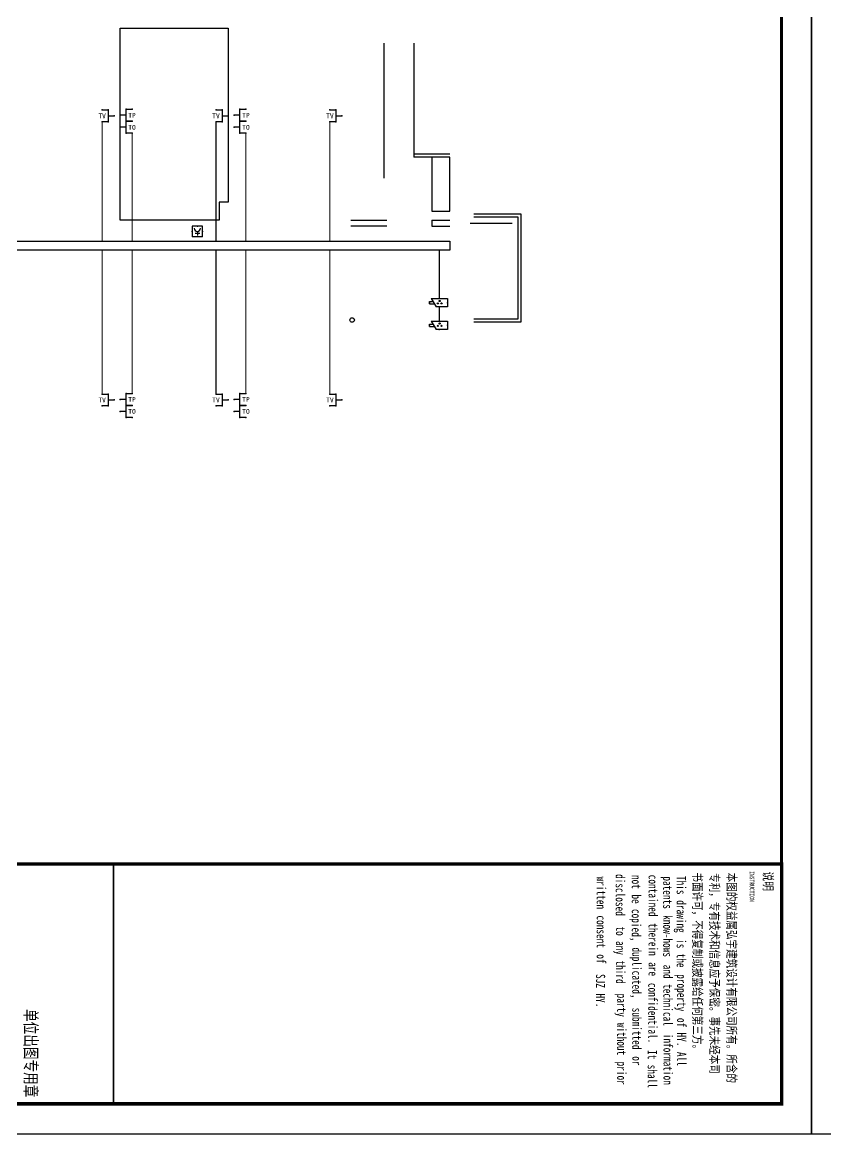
# Model space of a CAD drawing. Extents: x 552102 to 973302, y -80747 to 40012826.
# Drawn here: x 644574 to 671374, y 31122 to 68212 of the extents above; entities that cross this region are included whole.
import ezdxf
from ezdxf.enums import TextEntityAlignment as Align

# ---------------------------------------------------------------- set-up
doc = ezdxf.new("R2010")
doc.units = 0
doc.header["$LTSCALE"] = 1000
doc.header["$MEASUREMENT"] = 0
for name, color, linetype in [('CABLETRAY', 4, 'Continuous'), ('EQUIP-安防', 3, 'Continuous'), ('EQUIP-消防', 3, 'Continuous'), ('EQUIP-通讯', 3, 'Continuous'), ('GROUND', 2, 'Continuous'), ('LVTRY', 6, 'Continuous'), ('PUB_TITLE', 7, 'Continuous'), ('TK', 126, 'Continuous'), ('TP+TO', 3, 'TG_TP+TO'), ('WIRE-照明', 1, 'Continuous'), ('WIRE-电视', 4, 'TG_TV')]:
    doc.layers.add(name, color=color, linetype=linetype)
doc.styles.add('-宋体', font='', dxfattribs={"width": 0.8})
doc.styles.add('_TEL_DIM', font='simhei.ttf', dxfattribs={"width": 0.8, "height": 3.5})
doc.styles.get("Standard").update_dxf_attribs({"font": 'gbenor.shx', "bigfont": 'gbcbig.shx'})
doc.styles.add('TG_LINETYPE', font='SIMPLEX', dxfattribs={"width": 0.8, "height": 3, "bigfont": 'HZTXT'})
doc.styles.get('-宋体').set_extended_font_data('SimSun')
doc.linetypes.add('TG_TP+TO', pattern='A,1,-1.6,["TP+TO",TG_LINETYPE,S=0.1,R=0,X=-1.6,Y=-0.15],0', length=2.6)
doc.linetypes.add('TG_TV', pattern='A,2,-0.76,["TV",TG_LINETYPE,S=0.1,R=0,X=-0.6,Y=-0.15],0', length=2.8)

# ---------------------------------------------------------------- blocks, each defined once
blk = doc.blocks.new('$equip$00001802')
for p, q in [((-0.5, 0.499), (-0.5, 0.999)), ((0.5, 0.999), (0.5, 0.499)), ((0.5, 0.499), (-0.5, 0.499)), ((0, 0.5), (0, 0))]:
    blk.add_line(p, q)
for p in [(-0.5, 0.999), (0.5, 0.999), (-0.5, 0.499), (0, 0), (0.5, 0.499)]:
    blk.add_point(p)
at = {"color": 7, "style": '_TEL_DIM'}
blk.add_attdef('$TEXT$', text='', height=0.4, dxfattribs=at).set_placement((0, 0.999), align=Align.MIDDLE_CENTER)
at = {"color": 7, "style": '_TEL_DIM', "flags": 1}
blk.add_attdef('A', text='', height=0.00002, dxfattribs=at).set_placement((0, 0), align=Align.MIDDLE_CENTER)
blk = doc.blocks.new('$equip$00001847')
for p, q in [((-0.5, 0.499), (-0.5, 0.999)), ((0.5, 0.999), (0.5, 0.499)), ((0.5, 0.499), (-0.5, 0.499)), ((0, 0.5), (0, 0))]:
    blk.add_line(p, q)
for p in [(-0.5, 0.999), (0.5, 0.999), (-0.5, 0.499), (0, 0), (0.5, 0.499)]:
    blk.add_point(p)
at = {"color": 7, "style": '_TEL_DIM'}
blk.add_attdef('$TEXT$', text='', height=0.4, dxfattribs=at).set_placement((0, 0.999), align=Align.MIDDLE_CENTER)
at = {"color": 7, "style": '_TEL_DIM', "flags": 1}
blk.add_attdef('A', text='', height=0.00002, dxfattribs=at).set_placement((0, 0), align=Align.MIDDLE_CENTER)
blk = doc.blocks.new('$equip$00001867')
for p, q in [((-0.5, 0.499), (-0.5, 0.999)), ((0.5, 0.999), (0.5, 0.499)), ((0.5, 0.499), (-0.5, 0.499)), ((0, 0.5), (0, 0))]:
    blk.add_line(p, q)
for p in [(-0.5, 0.999), (0.5, 0.999), (-0.5, 0.499), (0, 0), (0.5, 0.499)]:
    blk.add_point(p)
at = {"color": 7, "style": '_TEL_DIM'}
blk.add_attdef('$TEXT$', text='', height=0.4, dxfattribs=at).set_placement((0, 0.999), align=Align.MIDDLE_CENTER)
at = {"color": 7, "style": '_TEL_DIM', "flags": 1}
blk.add_attdef('A', text='', height=0.00002, dxfattribs=at).set_placement((0, 0), align=Align.MIDDLE_CENTER)
blk = doc.blocks.new('$equip$00002965')
for p, q in [((-0.75, -0.1), (-0.75, 0.1)), ((-0.75, 0.1), (-0.457, 0.1)), ((-0.6, 0.35), (0.75, 0.35)), ((-0.6, 0.35), (-0.2, -0.35)), ((0.75, 0.35), (0.75, -0.35)), ((-0.75, -0.1), (-0.343, -0.1)), ((0.75, -0.35), (-0.2, -0.35))]:
    blk.add_line(p, q)
at = {"const_width": 0.04}
blk.add_lwpolyline([(-0.75, 0.1), (-0.75, -0.1), (-0.343, -0.1), (-0.2, -0.35), (0.75, -0.35), (0.75, 0.35), (-0.6, 0.35), (-0.457, 0.1), (-0.75, 0.1), (-0.75, -0.1)], dxfattribs=at)
for centre in [(0.1, 0.15), (-0.05, -0.05), (0.25, -0.05)]:
    blk.add_circle(centre, 0.05)
for p in [(-0.75, 0), (0.075, 0.35), (0.075, -0.35), (0.75, 0)]:
    blk.add_point(p)
for points in [[(0.057, 0.175), (0.143, 0.175), (0.05, 0.15), (0.15, 0.15)], [(0.057, 0.125), (0.143, 0.125), (0.05, 0.15), (0.15, 0.15)], [(0.075, 0.193), (0.125, 0.193), (0.057, 0.175), (0.143, 0.175)], [(0.075, 0.107), (0.125, 0.107), (0.057, 0.125), (0.143, 0.125)], [(0.1, 0.2), (0.1, 0.2), (0.075, 0.193), (0.125, 0.193)], [(0.1, 0.1), (0.1, 0.1), (0.075, 0.107), (0.125, 0.107)], [(-0.093, -0.025), (-0.007, -0.025), (-0.1, -0.05), (0, -0.05)], [(-0.093, -0.075), (-0.007, -0.075), (-0.1, -0.05), (0, -0.05)], [(-0.075, -0.007), (-0.025, -0.007), (-0.093, -0.025), (-0.007, -0.025)], [(-0.075, -0.093), (-0.025, -0.093), (-0.093, -0.075), (-0.007, -0.075)], [(-0.05, 0), (-0.05, 0), (-0.075, -0.007), (-0.025, -0.007)], [(-0.05, -0.1), (-0.05, -0.1), (-0.075, -0.093), (-0.025, -0.093)], [(0.207, -0.025), (0.293, -0.025), (0.2, -0.05), (0.3, -0.05)], [(0.207, -0.075), (0.293, -0.075), (0.2, -0.05), (0.3, -0.05)], [(0.225, -0.007), (0.275, -0.007), (0.207, -0.025), (0.293, -0.025)], [(0.225, -0.093), (0.275, -0.093), (0.207, -0.075), (0.293, -0.075)], [(0.25, 0), (0.25, 0), (0.225, -0.007), (0.275, -0.007)], [(0.25, -0.1), (0.25, -0.1), (0.225, -0.093), (0.275, -0.093)]]:
    blk.add_solid(points)
at = {"color": 7, "style": '_TEL_DIM', "flags": 1}
for tag in ['A', 'REMARK']:
    blk.add_attdef(tag, text='', height=0.00002, dxfattribs=at).set_placement((0, 0), align=Align.MIDDLE_CENTER)
blk = doc.blocks.new('电气图框')
at = {"layer": 'TK'}
for p, q in [((375932, 251356), (375932, 298415)), ((383932, 286473), (375932, 286473)), ((375932, 286473), (383932, 286473))]:
    blk.add_line(p, q, dxfattribs=at)
at = {"layer": 'TK', "const_width": 118}
blk.add_lwpolyline([(375932, 308756), (383932, 308756), (383932, 251356), (375932, 251356)], close=True, dxfattribs=at)
at = {"layer": 'TK', "const_width": 40}
blk.add_lwpolyline([(375932, 286473), (383932, 286473)], dxfattribs=at)
at = {"layer": 'TK', "color": 9, "style": '-宋体', "width": 0.75}
blk.add_text('说明', height=312.7, dxfattribs=at).set_placement((376180, 308150))
at = {"layer": 'TK', "style": '-宋体', "width": 0.75}
for s, height, p in [('INSTRUCTION', 151.95, (376169, 307690)), ('本图的权益属弘宇建筑设计有限公司所有。所含的', 303.8, (376220, 306938)), ('专利，专有技术和信息应予保密。事先未经本司', 303.8, (376236, 306368)), ('书面许可，不得复制或披露给任何第三方。', 303.8, (376212, 305800)), ('This', 303.8, (376329, 305256)), ('drawing', 303.8, (377139, 305256)), ('is', 303.8, (378436, 305256)), ('the', 303.8, (378922, 305256)), ('property', 303.8, (379609, 305267)), ('of', 303.8, (381068, 305267)), ('HY.', 303.8, (381554, 305267)), ('All', 303.8, (382202, 305267)), ('patents', 303.8, (376343, 304804)), ('know-hows', 303.8, (377639, 304804)), ('and', 303.8, (379290, 304809)), ('technical', 303.8, (379938, 304809)), ('information', 303.8, (381596, 304815)), ('contained', 303.8, (376289, 304318)), ('therein', 303.8, (377909, 304318)), ('are', 303.8, (379206, 304318)), ('confidential.', 303.8, (379899, 304306)), ('It', 303.8, (382141, 304289)), ('shall', 303.8, (382627, 304289)), ('not', 303.8, (376297, 303758)), ('be', 303.8, (376946, 303758)), ('copied,', 303.8, (377432, 303758)), ('duplicated,', 303.8, (378716, 303772)), ('submitted', 303.8, (380726, 303774)), ('or', 303.8, (382347, 303774)), ('disclosed', 303.8, (376267, 303220)), ('to', 303.8, (378015, 303232)), ('any', 303.8, (378501, 303232)), ('third', 303.8, (379149, 303232)), ('party', 303.8, (380257, 303269)), ('without', 303.8, (381229, 303269)), ('prior', 303.8, (382525, 303269)), ('written', 303.8, (376352, 302587)), ('consent', 303.8, (377648, 302587)), ('of', 303.8, (378944, 302587)), ('SJZ', 303.8, (379603, 302565)), ('HY.', 303.8, (380251, 302565)), ('单位出图专用章', 411.8, (380770, 283512))]:
    blk.add_text(s, height=height, dxfattribs=at).set_placement(p)
blk = doc.blocks.new('$equip$00002656')
for p, q in [((-0.5, 1), (-0.5, 0)), ((0.5, 1), (-0.5, 1)), ((-0.5, 0), (0.5, 0)), ((-0.22, 0.33), (0.22, 0.33)), ((0, 0.5), (0, 0.15)), ((0.5, 0), (0.5, 1))]:
    blk.add_line(p, q)
at = {"const_width": 0.0571}
blk.add_lwpolyline([(-0.5, 1), (0.5, 1), (0.5, 0), (-0.5, 0), (-0.5, 1), (0.5, 1)], dxfattribs=at)
blk.add_arc((0, 0.8), 0.3, 180, 0)
for p in [(-0.5, 0.5), (0, 1), (0, 0), (0.5, 0.5)]:
    blk.add_point(p)
at = {"color": 7, "flags": 1}
for tag, height, p in [('A', 0.00002, (0, 0)), ('B', 0.4, (0.76, 0.29))]:
    blk.add_attdef(tag, text='', height=height, dxfattribs=at).set_placement(p, align=Align.MIDDLE_CENTER)

msp = doc.modelspace()

# ---------------------------------------------------------------- linework, layer by layer
for p, q in [((656637, 67512), (656637, 63012)), ((656637, 67512), (656637, 63012)), ((657637, 67512), (657637, 63712)), ((658837, 63812), (657637, 63812)), ((658837, 63712), (657637, 63712)), ((658237, 61612), (658837, 61612)), ((658237, 61612), (658237, 61412)), ((658237, 61412), (658837, 61412))]:
    msp.add_line(p, q)
msp.add_lwpolyline([(651137, 61612), (647837, 61612), (647837, 68012), (651437, 68012), (651437, 62212), (651137, 62212)], close=True)
for points in [[(655537, 61612), (656737, 61612)], [(655537, 61612), (656737, 61612)], [(656737, 61412), (655537, 61412)], [(656737, 61412), (655537, 61412)]]:
    msp.add_lwpolyline(points)
at = {"color": 2}
for points in [[(659637, 58212), (661217, 58212), (661217, 61812), (659637, 61812)], [(659637, 58312), (661117, 58312), (661117, 61712), (659637, 61712)]]:
    msp.add_lwpolyline(points, dxfattribs=at)
at = {"color": 5}
msp.add_circle((655576, 58276), 75, dxfattribs=at)
msp.add_circle((655576, 58276), 75, dxfattribs=at)
at = {"layer": 'CABLETRAY'}
for p, q in [((627927, 60912), (658837, 60912)), ((658837, 60912), (658837, 60612)), ((658837, 60612), (627927, 60612))]:
    msp.add_line(p, q, dxfattribs=at)
at = {"layer": 'GROUND'}
msp.add_line((659517, 61512), (660917, 61512), dxfattribs=at)
at = {"layer": 'LVTRY'}
msp.add_lwpolyline([(658837, 61912), (658837, 63712), (658237, 63712), (658237, 61912)], close=True, dxfattribs=at)
at = {"layer": 'PUB_TITLE', "color": 1}
for points in [[(611502, 31122), (670902, 31122), (670902, 115222), (611502, 115222)], [(670902, 31122), (730302, 31122), (730302, 115222), (670902, 115222)]]:
    msp.add_lwpolyline(points, close=True, dxfattribs=at)
at = {"layer": 'PUB_TITLE', "color": 1, "const_width": 100}
msp.add_lwpolyline([(612502, 32122), (669902, 32122), (669902, 112722), (612502, 112722)], close=True, dxfattribs=at)
at = {"layer": 'TP+TO', "linetype": 'TG_TP+TO', "const_width": 35}
for points in [[(648236, 60912), (648236, 64506)], [(652036, 60912), (652036, 64506)], [(648236, 55826), (648236, 60612)], [(652036, 55826), (652036, 60612)]]:
    msp.add_lwpolyline(points, dxfattribs=at)
at = {"layer": 'WIRE-照明', "linetype": 'Continuous', "const_width": 35}
for points in [[(658485, 58991), (658485, 60612)], [(658485, 58240), (658485, 58711)]]:
    msp.add_lwpolyline(points, dxfattribs=at)
at = {"layer": 'WIRE-电视', "linetype": 'TG_TV', "const_width": 35}
for points in [[(647237, 60912), (647237, 64887)], [(651037, 60912), (651037, 64887)], [(654837, 60912), (654837, 64887)], [(647237, 55807), (647237, 60612)], [(651037, 55807), (651037, 60612)], [(654837, 55807), (654837, 60612)]]:
    msp.add_lwpolyline(points, dxfattribs=at)

# ---------------------------------------------------------------- block references
at = {"rotation": 270}
msp.add_blockref('电气图框', (361147, 416055), dxfattribs=at)
at = {"layer": 'EQUIP-安防', "xscale": 400, "yscale": 400, "zscale": 400}
for p in [(658455, 58851), (658455, 58100)]:
    msp.add_blockref('$equip$00002965', p, dxfattribs=at)
at = {"layer": 'EQUIP-消防', "xscale": 350, "yscale": 350, "zscale": 350}
msp.add_blockref('$equip$00002656', (650415, 61058), dxfattribs=at)
at = {"layer": 'EQUIP-通讯'}
ref = msp.add_blockref('$equip$00001802', (647637, 65087), dxfattribs=dict(at, xscale=400, yscale=400, zscale=400, rotation=89.99999995251822))
ref.add_attrib('$TEXT$', 'TV', dxfattribs={"layer": '0', "color": 7, "height": 160, "style": '_TEL_DIM'}).set_placement((647237, 65087), align=Align.MIDDLE_CENTER)
ref = msp.add_blockref('$equip$00001867', (647837, 65106), dxfattribs=dict(at, xscale=400, yscale=400, zscale=400, rotation=269.9999999525174))
ref.add_attrib('$TEXT$', 'TP', dxfattribs={"layer": '0', "color": 7, "height": 160, "style": '_TEL_DIM'}).set_placement((648236, 65106), align=Align.MIDDLE_CENTER)
ref = msp.add_blockref('$equip$00001802', (651437, 65087), dxfattribs=dict(at, xscale=400, yscale=400, zscale=400, rotation=89.99999995251822))
ref.add_attrib('$TEXT$', 'TV', dxfattribs={"layer": '0', "color": 7, "height": 160, "style": '_TEL_DIM'}).set_placement((651037, 65087), align=Align.MIDDLE_CENTER)
ref = msp.add_blockref('$equip$00001867', (651637, 65106), dxfattribs=dict(at, xscale=400, yscale=400, zscale=400, rotation=269.9999999525174))
ref.add_attrib('$TEXT$', 'TP', dxfattribs={"layer": '0', "color": 7, "height": 160, "style": '_TEL_DIM'}).set_placement((652036, 65106), align=Align.MIDDLE_CENTER)
ref = msp.add_blockref('$equip$00001802', (655237, 65087), dxfattribs=dict(at, xscale=400, yscale=400, zscale=400, rotation=89.99999995251822))
ref.add_attrib('$TEXT$', 'TV', dxfattribs={"layer": '0', "color": 7, "height": 160, "style": '_TEL_DIM'}).set_placement((654837, 65087), align=Align.MIDDLE_CENTER)
ref = msp.add_blockref('$equip$00001847', (647837, 64706), dxfattribs=dict(at, xscale=400, yscale=400, zscale=400, rotation=269.9999999525174))
ref.add_attrib('$TEXT$', 'TO', dxfattribs={"layer": '0', "color": 7, "height": 160, "style": '_TEL_DIM'}).set_placement((648236, 64706), align=Align.MIDDLE_CENTER)
ref = msp.add_blockref('$equip$00001847', (651637, 64706), dxfattribs=dict(at, xscale=400, yscale=400, zscale=400, rotation=269.9999999525174))
ref.add_attrib('$TEXT$', 'TO', dxfattribs={"layer": '0', "color": 7, "height": 160, "style": '_TEL_DIM'}).set_placement((652036, 64706), align=Align.MIDDLE_CENTER)
ref = msp.add_blockref('$equip$00001802', (647637, 55607), dxfattribs=dict(at, xscale=400, yscale=400, zscale=400, rotation=89.99999995251822))
ref.add_attrib('$TEXT$', 'TV', dxfattribs={"layer": '0', "color": 7, "height": 160, "style": '_TEL_DIM'}).set_placement((647237, 55607), align=Align.MIDDLE_CENTER)
ref = msp.add_blockref('$equip$00001867', (647837, 55626), dxfattribs=dict(at, xscale=400, yscale=400, zscale=400, rotation=269.9999999525174))
ref.add_attrib('$TEXT$', 'TP', dxfattribs={"layer": '0', "color": 7, "height": 160, "style": '_TEL_DIM'}).set_placement((648236, 55626), align=Align.MIDDLE_CENTER)
ref = msp.add_blockref('$equip$00001802', (651437, 55607), dxfattribs=dict(at, xscale=400, yscale=400, zscale=400, rotation=89.99999995251822))
ref.add_attrib('$TEXT$', 'TV', dxfattribs={"layer": '0', "color": 7, "height": 160, "style": '_TEL_DIM'}).set_placement((651037, 55607), align=Align.MIDDLE_CENTER)
ref = msp.add_blockref('$equip$00001867', (651637, 55626), dxfattribs=dict(at, xscale=400, yscale=400, zscale=400, rotation=269.9999999525174))
ref.add_attrib('$TEXT$', 'TP', dxfattribs={"layer": '0', "color": 7, "height": 160, "style": '_TEL_DIM'}).set_placement((652036, 55626), align=Align.MIDDLE_CENTER)
ref = msp.add_blockref('$equip$00001802', (655237, 55607), dxfattribs=dict(at, xscale=400, yscale=400, zscale=400, rotation=89.99999995251822))
ref.add_attrib('$TEXT$', 'TV', dxfattribs={"layer": '0', "color": 7, "height": 160, "style": '_TEL_DIM'}).set_placement((654837, 55607), align=Align.MIDDLE_CENTER)
ref = msp.add_blockref('$equip$00001847', (647837, 55226), dxfattribs=dict(at, xscale=400, yscale=400, zscale=400, rotation=269.9999999525174))
ref.add_attrib('$TEXT$', 'TO', dxfattribs={"layer": '0', "color": 7, "height": 160, "style": '_TEL_DIM'}).set_placement((648236, 55226), align=Align.MIDDLE_CENTER)
ref = msp.add_blockref('$equip$00001847', (651637, 55226), dxfattribs=dict(at, xscale=400, yscale=400, zscale=400, rotation=269.9999999525174))
ref.add_attrib('$TEXT$', 'TO', dxfattribs={"layer": '0', "color": 7, "height": 160, "style": '_TEL_DIM'}).set_placement((652036, 55226), align=Align.MIDDLE_CENTER)

doc.saveas('drawing.dxf')
